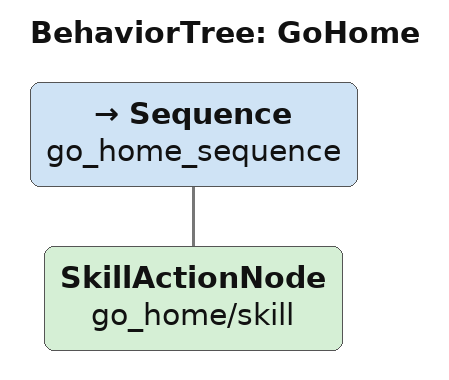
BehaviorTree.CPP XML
<?xml version="1.0"?>
<root>
  <BehaviorTree ID="GoHome">
    <Sequence name="go_home_sequence">
      <SkillActionNode name="go_home/skill"/>

    </Sequence>
  </BehaviorTree>
</root>
